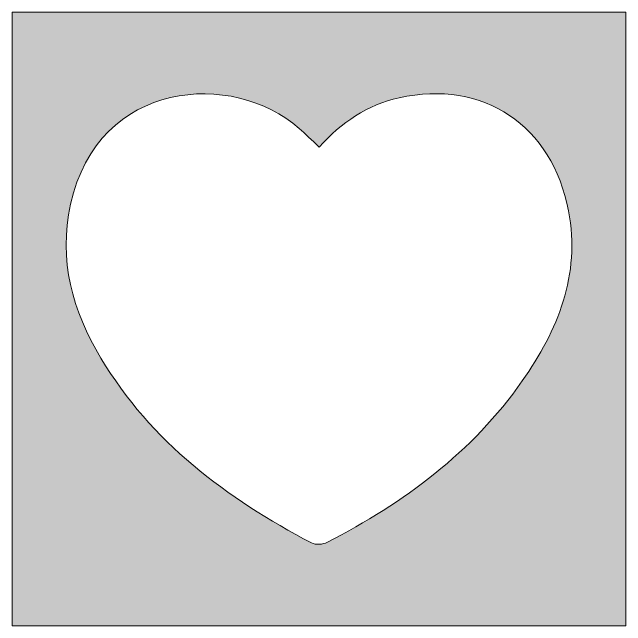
# Model space of a CAD drawing. Extents: x 259 to 1424, y -885 to -136.
# Drawn here: x 258.9 to 582.9, y -459.6 to -135.6 of the extents above; entities that cross this region are included whole.
import ezdxf

# ---------------------------------------------------------------- set-up
doc = ezdxf.new("R2010")
doc.units = 0
doc.header["$MEASUREMENT"] = 0
doc.layers.add('Layer 1', color=7, linetype='Continuous', lineweight=0)

msp = doc.modelspace()

# ---------------------------------------------------------------- hatches: boundary and pattern name
at = {"layer": 'Layer 1', "true_color": 0x222a39, "transparency": 33554687}
h = msp.add_hatch(color=179, dxfattribs=at)
h.dxf.hatch_style = 2
edge = h.paths.add_edge_path()
edge.add_spline(control_points=[(528.31, -330.35), (501.93, -368.13), (465.86, -394.65), (425.37, -415.56), (423.07, -416.75), (419.15, -417.08), (416.98, -415.93), (372.08, -392.33), (332.3, -362.69), (305.74, -318.27), (290.78, -293.24), (283.24, -266.65), (289.75, -237.06), (304.29, -170.94), (375.62, -166.23), (410.44, -196.96), (413.77, -199.89), (416.93, -203.01), (421.09, -206.91), (432.77, -193.72), (446.53, -184.52), (463.23, -180.81), (507.8, -170.9), (544.22, -195.54), (552.75, -240.58), (559.19, -274.58), (547.02, -303.54), (528.31, -330.35)], knot_values=[0, 0, 0, 0, 1, 1, 1, 2, 2, 2, 3, 3, 3, 4, 4, 4, 5, 5, 5, 6, 6, 6, 7, 7, 7, 8, 8, 8, 9, 9, 9, 9], degree=3, periodic=0)
edge = h.paths.add_edge_path()
edge.add_spline(control_points=[(258.94, -135.63), (258.94, -135.63), (258.94, -459.65), (258.94, -459.65), (258.94, -459.65), (582.95, -459.65), (582.95, -459.65), (582.95, -459.65), (582.95, -135.63), (582.95, -135.63), (582.95, -135.63), (258.94, -135.63), (258.94, -135.63)], knot_values=[0, 0, 0, 0, 1, 1, 1, 2, 2, 2, 3, 3, 3, 4, 4, 4, 4], degree=3, periodic=0)

# ---------------------------------------------------------------- linework, layer by layer
at = {"layer": 'Layer 1'}
for points, knots in [([(258.94, -135.63), (258.94, -135.63), (258.94, -459.65), (258.94, -459.65), (258.94, -459.65), (582.95, -459.65), (582.95, -459.65), (582.95, -459.65), (582.95, -135.63), (582.95, -135.63), (582.95, -135.63), (258.94, -135.63), (258.94, -135.63)], [0, 0, 0, 0, 1, 1, 1, 2, 2, 2, 3, 3, 3, 4, 4, 4, 4]), ([(528.31, -330.35), (501.93, -368.13), (465.86, -394.65), (425.37, -415.56), (423.07, -416.75), (419.15, -417.08), (416.98, -415.93), (372.08, -392.33), (332.3, -362.69), (305.74, -318.27), (290.78, -293.24), (283.24, -266.65), (289.75, -237.06), (304.29, -170.94), (375.62, -166.23), (410.44, -196.96), (413.77, -199.89), (416.93, -203.01), (421.09, -206.91), (432.77, -193.72), (446.53, -184.52), (463.23, -180.81), (507.8, -170.9), (544.22, -195.54), (552.75, -240.58), (559.19, -274.58), (547.02, -303.54), (528.31, -330.35)], [0, 0, 0, 0, 1, 1, 1, 2, 2, 2, 3, 3, 3, 4, 4, 4, 5, 5, 5, 6, 6, 6, 7, 7, 7, 8, 8, 8, 9, 9, 9, 9])]:
    msp.add_open_spline(points, degree=3, knots=knots, dxfattribs=at)

doc.saveas('drawing.dxf')
